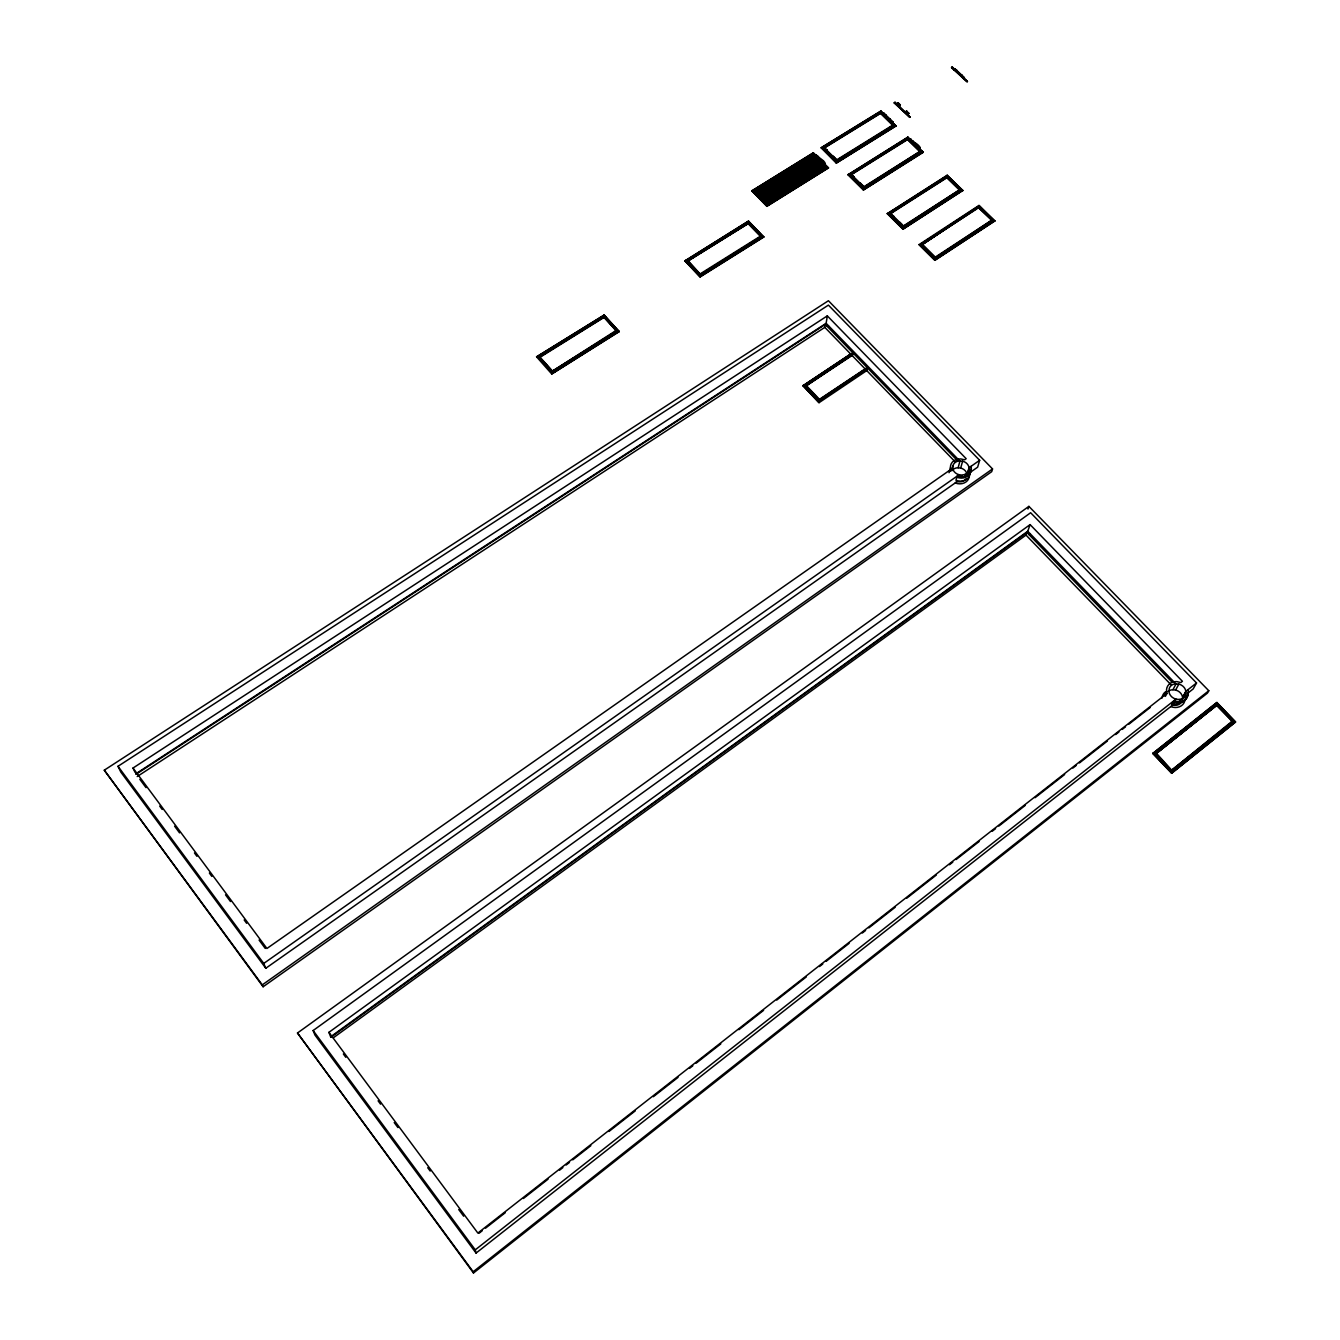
<?xml version="1.0" encoding="UTF-8"?>
<svg xmlns="http://www.w3.org/2000/svg" width="1340" height="1340" viewBox="0 0 1340 1340"><rect width="100%" height="100%" fill="white"/><g stroke="black" fill="none" stroke-linecap="round" stroke-linejoin="round"><path stroke-width="1.5" d="M616.048 330.678L603.67 316.391L615.914 329.673C617.757 330.411 616.534 333.995 615.529 330.863L552.13 371.347M617.774 331.164L603.854 315.319L617.774 331.164L551.946 372.453L538.027 356.289L551.946 372.453M604.038 315.151L536.586 356.842L604.038 315.151L619.231 331.633L551.745 373.977L536.586 356.842M616.718 331.817L617.17 330.243L615.914 329.673M616.836 331.75L617.79 330.411M619.231 331.633L604.038 314.866M684.891 260.948L748.541 221.083L763.783 237.046L700.133 276.961L684.891 260.948L748.541 221.083M700.301 275.487L686.381 260.06L700.301 275.487L762.494 235.806L700.368 274.734L761.137 236.426L748.273 223.227L687.621 260.965L700.452 274.432L687.671 260.211L748.356 222.457L761.221 235.656C760.483 238.822 759.428 237.28 761.221 235.656M687.671 260.211L687.638 261.3L748.49 223.462M700.133 276.961L684.908 260.647M1216.837 705.292L1155.834 753.884L1217.256 704.572L1233.101 720.819C1229.316 722.729 1232.046 722.947 1234.508 720.987L1217.256 703.299L1154.494 753.448L1171.746 771.572L1232.431 722.947M917.481 146.077L917.481 146.077C922.021 146.881 918.503 150.164 919.726 148.254M748.356 222.457L748.156 223.646L760.869 236.678M762.41 236.577L748.474 221.435M751.824 190.917L813.313 152.743L828.489 167.835L766.966 206.327L751.824 190.917L813.296 153.045L828.455 168.153M753.247 190.766L767.234 204.115L827.216 166.88L767.15 204.903L753.247 190.766L813.196 153.832L827.115 167.667M755.09 191.218L755.961 192.123L757.067 191.235L756.179 190.347L754.906 191.587M767.351 204.082L754.504 190.046M755.961 192.123L757.067 191.235M756.179 190.347L757.05 191.452M756.531 192.458L757.603 191.787L756.531 192.458L757.418 193.345M757.703 191.05C754.671 189.66 760.936 190.766 757.736 190.833M757.603 191.787L758.49 192.692L757.117 193.831M757.904 189.493L756.832 190.146M758.256 191.603L759.344 190.715L760.199 191.838L758.256 191.603L759.344 190.715M758.49 192.692L757.586 192.005M758.825 195.02L759.914 194.133L757.954 193.898L758.825 195.02L759.914 194.133M759.026 193.245L759.897 194.35M759.127 192.491L758.273 191.386M759.445 189.978L760.534 189.091L758.591 188.856L759.445 189.978L760.534 189.091M759.663 188.203L760.517 189.309M759.378 195.355L760.467 194.685L759.378 195.355L760.249 196.461L761.338 195.59L760.467 194.685M760.551 193.948C757.519 192.558 763.8 193.663 760.584 193.731M760.014 190.314L761.087 189.644L760.014 190.314L760.869 191.419L761.957 190.531L761.087 189.644M761.187 188.906C758.155 187.516 764.42 188.622 761.204 188.689M760.752 192.374L759.68 193.044M761.371 187.349L760.299 188.002M761.103 194.501L762.192 193.613L763.063 194.736L761.103 194.501L762.192 193.613M761.723 189.459L762.812 188.572L763.683 189.677L761.723 189.459L762.812 188.572M761.338 195.59L760.433 194.903M761.957 190.531L761.053 189.861M761.673 197.918L762.778 197.03L760.819 196.796L761.673 197.918L762.778 197.03M761.891 196.142L762.745 197.248M761.991 195.389L761.12 194.283M762.293 192.859L763.398 191.989L761.438 191.754L762.293 192.859L763.398 191.989M762.51 191.084L763.365 192.206M762.611 190.347L761.74 189.242M762.912 187.835L764.018 186.947L762.058 186.712L762.912 187.835L764.018 186.947M763.13 186.059L763.984 187.165M762.242 198.253L763.314 197.583L762.242 198.253L763.096 199.375L764.202 198.488L763.314 197.583M763.415 196.846C760.383 195.456 766.648 196.561 763.432 196.628M762.862 193.195L763.934 192.541L762.862 193.195L763.716 194.317L764.822 193.429L763.934 192.541M764.034 191.787C761.003 190.414 767.267 191.52 764.051 191.57M763.482 188.169L764.554 187.5L763.482 188.169L764.336 189.275L765.442 188.404L764.554 187.5M764.654 186.763C761.622 185.389 767.887 186.478 764.671 186.545M765.643 202.508L762.879 200.313L764.738 199.04L765.626 199.945L764.537 200.833L763.649 199.928M763.599 195.288L762.527 195.942M764.219 190.23L763.147 190.9M764.839 185.205L763.767 185.875M763.951 197.399L765.056 196.511L765.91 197.633L763.951 197.399L765.056 196.511M764.571 192.34L765.676 191.469L766.53 192.575L764.571 192.34L765.676 191.469M765.19 187.315L766.296 186.428L767.15 187.55L765.19 187.315L766.296 186.428M765.509 184.803L766.38 185.691L767.485 184.82L766.597 183.915L765.509 184.803L766.38 185.691M764.202 198.488L763.298 197.801M764.822 193.429L763.917 192.759M765.442 188.404L764.537 187.717M764.537 200.833L765.626 199.945M764.738 199.04L765.609 200.162M764.839 198.286L763.984 197.181M765.157 195.774L766.245 194.886L764.286 194.652L765.157 195.774L766.245 194.886M765.358 193.982L766.229 195.104M765.458 193.245L764.604 192.123M765.777 190.715L766.865 189.845L764.906 189.61L765.777 190.715L766.865 189.845M765.978 188.94L766.832 190.062M766.078 188.203L765.224 187.097M766.597 183.915L767.452 185.037M765.106 201.167L766.179 200.498L765.106 201.167L765.978 202.055M766.262 199.744C763.231 198.37 769.512 199.476 766.296 199.526M765.726 196.109L766.798 195.439L765.726 196.109L766.581 197.214L767.669 196.344L766.798 195.439M766.882 194.685C763.85 193.312 770.115 194.417 766.916 194.468M766.329 191.05L767.401 190.397L766.329 191.05L767.2 192.173L768.289 191.285L767.401 190.397M767.502 189.644C764.47 188.27 770.735 189.376 767.519 189.426M768.909 186.26L767.803 187.131L766.932 186.243L768.021 185.356L768.875 186.478L768.021 185.356M766.463 198.186L765.391 198.856M767.083 193.127L766.011 193.798M767.686 188.102L766.614 188.756M767.803 187.131L766.949 186.026M768.121 184.619L769.21 183.748L767.25 183.513L768.121 184.619L769.21 183.748M768.322 182.86L769.194 183.965M766.815 200.297L767.92 199.425L768.775 200.531L766.815 200.297L767.92 199.425M767.435 195.238L768.524 194.367L769.394 195.472L767.435 195.238L768.524 194.367M768.055 190.196L769.143 189.325L769.997 190.431L768.055 190.196L769.143 189.325M768.356 187.684L769.244 188.572L770.332 187.701L769.445 186.813L768.356 187.684L769.244 188.572M768.691 184.954L769.746 184.3L768.691 184.954L769.545 186.059L770.634 185.188L769.746 184.3M769.847 183.563C766.815 182.173 773.063 183.279 769.864 183.329M766.179 200.498L767.033 201.62L766.145 200.715M767.669 196.344L766.765 195.657M768.289 191.285L767.385 190.615M766.966 206.327L751.857 190.598M767.15 204.903L767.452 203.211L826.077 166.83L825.943 167.701L812.978 154.82L813.313 152.743M767.602 201.955L768.473 203.077L766.514 202.843L767.602 201.955L768.473 203.077M767.703 201.201L766.832 200.079M768.004 198.672L769.11 197.784L767.15 197.549L768.004 198.672L769.11 197.784M768.222 196.896L769.076 198.002M768.322 196.142L767.452 195.02M768.624 193.613L769.713 192.742L767.77 192.508L768.624 193.613L769.713 192.742M768.842 191.838L769.696 192.96M768.926 191.101L768.071 189.978M769.445 186.813L770.299 187.918M770.031 182.006L768.959 182.659M769.127 202.658C766.095 201.268 772.376 202.374 769.16 202.441M768.574 199.007L769.646 198.337L768.574 199.007L769.445 200.129L770.534 199.241L769.646 198.337M769.746 197.6C766.715 196.21 772.979 197.315 769.763 197.382M769.194 193.948L770.266 193.295L769.194 193.948L770.048 195.07L771.153 194.183L770.266 193.295M770.366 192.541C767.318 191.168 773.582 192.273 770.383 192.323M771.756 189.141L770.668 190.029L769.78 189.124L770.869 188.253L771.74 189.359L770.869 188.253M770.383 184.099L771.488 183.228L772.343 184.334L770.383 184.099L771.488 183.228M770.634 185.188L769.73 184.518M769.327 201.084L768.239 201.754M769.931 196.025L768.858 196.695M770.55 190.983L769.478 191.654M770.668 190.029L769.797 188.906M770.969 187.516L772.058 186.629L770.115 186.394L770.969 187.516L772.058 186.629M771.187 185.741L772.041 186.846M771.27 185.004L770.416 183.882M771.572 182.491L772.661 181.603L770.718 181.386L771.572 182.491L772.661 181.603M771.79 180.716L772.644 181.838M770.299 198.153L771.388 197.265L772.242 198.387L770.299 198.153L771.388 197.265M770.902 193.094L771.991 192.223L772.862 193.329L770.902 193.094L771.991 192.223M771.204 190.582L772.091 191.469L773.18 190.598L772.309 189.694L771.204 190.582L772.091 191.469M771.538 187.835L772.611 187.181L771.538 187.835L772.393 188.957L773.481 188.069L772.611 187.181M772.694 186.444C769.679 185.071 775.927 186.16 772.728 186.227M772.142 182.826L773.214 182.156L772.142 182.826L772.996 183.932L774.101 183.044L773.214 182.156M773.297 181.419C770.282 180.046 776.53 181.151 773.331 181.202M770.534 199.241L769.629 198.555M771.153 194.183L770.232 193.513M770.869 201.57L771.974 200.698L770.014 200.464L770.869 201.57L771.974 200.698M771.086 199.794L771.941 200.916M771.17 199.04L770.316 197.935M771.488 196.511L772.577 195.64L770.617 195.405L771.488 196.511L772.577 195.64M771.689 194.736L772.56 195.858M771.79 193.999L770.919 192.876M772.309 189.694L773.163 190.816M772.879 184.886L771.823 185.54M773.498 179.878L772.426 180.531M772.611 200.498C769.562 199.124 775.843 200.213 772.627 200.28M772.058 196.846L773.13 196.193L772.058 196.846L772.912 197.968L774.018 197.081L773.13 196.193M773.214 195.439C770.182 194.066 776.446 195.171 773.247 195.221M774.62 192.039L773.515 192.927L772.644 192.022L773.733 191.151L774.587 192.257L773.733 191.151M773.247 186.997L774.336 186.109L775.19 187.232L773.247 186.997L774.336 186.109M773.85 181.972L774.939 181.101L775.793 182.207L773.85 181.972L774.939 181.101M774.152 179.46L775.039 180.364L776.128 179.476L775.24 178.589L774.152 179.46L775.039 180.364M773.481 188.069L772.577 187.399M774.101 183.044L773.18 182.374M957.179 70.4C955.169 70.015 962.773 77.067 961.936 74.906M772.795 198.94L771.723 199.593M773.398 193.881L772.326 194.551M773.515 192.927L772.661 191.804M773.817 190.397L774.922 189.526L772.962 189.292L773.817 190.397L774.922 189.526M774.034 188.622L774.889 189.744M774.135 187.885L773.264 186.779M774.436 185.372L775.525 184.501L773.565 184.267L774.436 185.372L775.525 184.501M774.637 183.597L775.492 184.719M774.738 182.86L773.867 181.754M775.24 178.589L776.094 179.694M773.766 195.992L774.855 195.121L775.726 196.226L773.766 195.992L774.855 195.121M774.068 193.479L774.956 194.367L776.044 193.479L775.156 192.592L774.068 193.479L774.956 194.367M774.386 190.732L775.458 190.079L774.386 190.732L775.257 191.855L776.346 190.967L775.458 190.079M775.558 189.325C772.527 187.952 778.774 189.057 775.575 189.108M775.006 185.707L776.061 185.037L775.006 185.707L775.86 186.813L776.949 185.942L776.061 185.037M776.162 184.3C773.13 182.927 779.378 184.032 776.178 184.083M777.552 180.917L776.463 181.805L775.575 180.9L776.664 180.029L777.518 181.135L776.664 180.029M774.018 197.081L773.096 196.411M774.353 199.425L775.441 198.538L773.481 198.303L774.353 199.425L775.441 198.538M774.554 197.633L775.424 198.756M774.654 196.896L773.783 195.774M775.156 192.592L776.028 193.697M775.743 187.767L774.671 188.438M776.346 182.759L775.274 183.412M776.463 181.805L775.592 180.682M776.764 179.292L777.853 178.421L775.894 178.186L776.764 179.292L777.853 178.421M776.966 177.533L777.82 178.639M776.078 198.337C773.046 196.963 779.311 198.069 776.111 198.119M777.485 194.936L776.379 195.824L775.492 194.92L776.597 194.032L777.451 195.154L776.597 194.032M776.094 189.878L777.2 189.007L778.054 190.113L776.094 189.878L777.2 189.007M776.697 184.853L777.786 183.982L778.657 185.088L776.697 184.853L777.786 183.982M776.999 182.34L777.887 183.228L778.976 182.357L778.088 181.47L776.999 182.34L777.887 183.228M777.334 179.627L778.389 178.957L777.334 179.627L778.188 180.733L779.277 179.862L778.389 178.957M778.49 178.22C775.458 176.846 781.689 177.952 778.506 178.002M776.346 190.967L775.441 190.297M776.949 185.942L776.044 185.255M776.262 196.779L775.19 197.449M776.379 195.824L775.525 194.702M776.681 193.295L777.786 192.407L775.827 192.173L776.681 193.295L777.786 192.407M776.899 191.52L777.753 192.625M776.982 190.783L776.128 189.66M777.284 188.253L778.372 187.382L776.43 187.148L777.284 188.253L778.372 187.382M777.502 186.495L778.356 187.6M777.585 185.741L776.731 184.635M778.088 181.47L778.959 182.575M778.674 176.679L777.602 177.332M776.932 196.377L777.82 197.265L778.909 196.394L778.021 195.489L776.932 196.377L777.82 197.265M777.25 193.63L778.322 192.96L777.25 193.63L778.121 194.736L779.21 193.864L778.322 192.96M778.423 192.223C775.374 190.85 781.639 191.955 778.44 192.005M777.853 188.588L778.925 187.935L777.853 188.588L778.707 189.711L779.813 188.823L778.925 187.935M779.009 187.181C775.977 185.808 782.242 186.913 779.043 186.964M780.399 183.798L779.311 184.686L778.423 183.781L779.528 182.91L780.382 184.016L779.528 182.91M779.026 178.773L780.115 177.902L780.969 179.007L779.026 178.773L780.115 177.902M779.277 179.862L778.372 179.175M778.021 195.489L778.892 196.612M778.59 190.665L777.535 191.319M779.193 185.64L778.121 186.293M779.311 184.686L778.456 183.563M779.612 182.173L780.701 181.285L778.758 181.067L779.612 182.173L780.701 181.285M779.813 180.398L780.684 181.52M779.913 179.661L779.059 178.555M780.198 177.165L781.304 176.294L779.344 176.059L780.198 177.165L781.304 176.294M780.416 175.406L781.27 176.511M778.959 192.776L780.048 191.888L780.919 193.01L778.959 192.776L780.048 191.888M779.21 193.864L778.306 193.178M779.813 188.823L778.892 188.153M779.562 187.734L780.651 186.863L781.505 187.969L779.562 187.734L780.651 186.863M779.863 185.221L780.734 186.126L781.84 185.238L780.952 184.351L779.863 185.221L780.734 186.126M780.182 182.508L781.254 181.838L780.182 182.508L781.036 183.614L782.125 182.726L781.254 181.838M781.337 181.101C778.306 179.727 784.553 180.833 781.354 180.883M780.768 177.5L781.84 176.83L780.768 177.5L781.639 178.605L782.728 177.734L781.84 176.83M781.923 176.109C778.909 174.736 785.139 175.842 781.957 175.892M779.545 196.193L780.634 195.305L778.691 195.07L779.545 196.193L780.634 195.305M779.763 194.417L780.617 195.523M779.846 193.663L778.992 192.558M780.148 191.151L781.237 190.263L779.277 190.029L780.148 191.151L781.237 190.263M780.349 189.376L781.22 190.481M780.45 188.639L779.579 187.516M780.952 184.351L781.806 185.456M781.521 179.56L780.45 180.213M782.108 174.552L781.053 175.222M781.27 195.121C778.239 193.731 784.503 194.836 781.304 194.903M780.718 191.486L781.79 190.816L780.718 191.486L781.572 192.592L782.677 191.72L781.79 190.816M781.873 190.079C778.841 188.706 785.089 189.811 781.907 189.861M783.264 186.679L782.175 187.567L781.287 186.662L782.376 185.791L783.23 186.897L782.376 185.791M781.873 181.654L782.962 180.783L783.833 181.888L781.873 181.654L782.962 180.783M782.476 176.645L783.565 175.774L784.419 176.88L782.476 176.645L783.565 175.774M782.761 174.15L783.649 175.037L784.738 174.167L783.85 173.279L782.761 174.15L783.649 175.037M782.125 182.726L781.22 182.056M782.728 177.734L781.806 177.064M781.455 193.563L780.399 194.216M782.058 188.521L780.986 189.191M782.175 187.567L781.304 186.444M782.46 185.054L783.565 184.166L781.605 183.948L782.46 185.054L783.565 184.166M782.677 183.279L783.531 184.401M782.761 182.542L781.907 181.436M783.062 180.046L784.151 179.158L782.208 178.923L783.062 180.046L784.151 179.158M783.264 178.27L784.118 179.376M783.347 177.533L782.493 176.428M783.85 173.279L784.704 174.384M782.426 190.632L783.515 189.744L784.369 190.866L782.426 190.632L783.515 189.744M782.711 188.119L783.599 189.007L782.711 188.119L783.816 187.232L784.687 188.136L783.599 189.007M784.101 184.719C780.851 185.356 787.166 185.741 784.084 184.937M783.314 183.094L784.185 183.982L783.314 183.094L784.403 182.223L785.257 183.329L784.185 183.982M784.687 179.711C781.438 180.331 787.753 180.733 784.67 179.929M783.9 178.086L784.788 178.974L783.9 178.086L784.989 177.215L785.843 178.32L784.788 178.974M786.161 175.607L785.072 176.478L784.202 175.59L785.274 174.719L786.144 175.825L785.274 174.719M782.677 191.72L781.756 191.034M783.012 194.049L784.101 193.161L782.141 192.927L783.012 194.049L784.101 193.161M783.213 192.273L784.084 193.379M783.297 191.52L782.443 190.414M783.816 187.232L784.67 188.354M783.046 185.389L783.917 186.277M783.632 180.364L784.52 181.252M785.072 176.478L784.218 175.373M785.374 173.982L786.463 173.111L784.52 172.877L785.374 173.982L786.463 173.111M785.575 172.224L786.429 173.329M783.85 192.072L784.738 192.977L783.85 192.072L784.938 191.201L785.809 192.307L784.738 192.977M786.128 189.577L785.039 190.448L784.151 189.56L785.24 188.672L786.094 189.794L785.24 188.672M784.738 184.535L785.826 183.664L786.681 184.769L784.738 184.535L785.826 183.664M785.324 179.527L786.413 178.655L787.267 179.761L785.324 179.527L786.413 178.655M785.625 177.031L786.496 177.918L785.625 177.031L786.714 176.143L787.585 177.031L786.496 177.918M786.999 173.647C783.749 174.284 790.064 174.669 786.982 173.865M786.212 172.039L787.082 172.927L786.212 172.039L787.3 171.152L788.155 172.257L787.082 172.927M785.257 183.329L784.218 183.764M785.843 178.32L784.805 178.756M785.039 190.448L784.168 189.342M785.324 187.935L786.413 187.064L784.469 186.83L785.324 187.935L786.413 187.064M785.542 186.16L786.396 187.282M785.625 185.423L784.771 184.317M785.91 182.91L786.999 182.039L785.056 181.805L785.91 182.91L786.999 182.039M786.128 181.151L786.982 182.257M786.212 180.414L785.357 179.309M786.714 176.143L787.568 177.249M785.944 174.3L786.815 175.188M785.575 191L786.463 191.905L785.575 191L786.664 190.129L787.552 191.017L786.463 191.905M786.965 187.617C783.699 188.237 790.031 188.639 786.932 187.835M786.161 185.975L787.049 186.863L786.161 185.975L787.267 185.104L788.121 186.21L787.049 186.863M787.552 182.592C784.302 183.212 790.617 183.614 787.518 182.81M786.747 180.967L787.635 181.855L786.747 180.967L787.836 180.079L788.707 181.202L787.635 181.855M789.026 178.471L787.937 179.342L787.049 178.455L788.138 177.583L788.992 178.689L788.138 177.583M787.635 173.463L788.724 172.592L789.578 173.698L787.635 173.463L788.724 172.592M787.92 170.967L788.808 171.855L787.92 170.967L789.009 170.096L789.896 170.984L788.808 171.855M785.809 192.307L784.771 192.759M788.155 172.257L787.116 172.692M788.221 176.846L789.31 175.976L787.367 175.741L788.221 176.846L789.31 175.976M788.423 175.088L789.277 176.193M788.523 174.351L787.652 173.245M789.009 170.096L789.863 171.202M786.664 190.129L787.535 191.235M785.893 188.27L786.781 189.158M786.48 183.245L787.367 184.133M787.937 179.342L787.066 178.237M787.602 187.416L788.691 186.545L789.545 187.65L787.602 187.416L788.691 186.545M788.188 182.408L789.277 181.52L790.131 182.642L788.188 182.408L789.277 181.52M788.473 179.895L789.361 180.783L788.473 179.895L789.562 179.024L790.449 179.912L789.361 180.783M789.863 176.528C786.614 177.148 792.928 177.55 789.83 176.746M789.059 174.904L789.947 175.791L789.059 174.904L790.148 174.033L791.002 175.138L789.947 175.791M791.32 172.424L790.231 173.296L789.344 172.408L790.433 171.537L791.287 172.642L790.433 171.537M788.121 186.21L787.082 186.645M788.707 181.202L787.669 181.637M788.49 188.32L787.619 187.198M788.774 185.808L789.863 184.92L787.92 184.686L788.774 185.808L789.863 184.92M788.975 184.032L789.846 185.138M789.076 183.295L788.205 182.19M789.562 179.024L790.416 180.13M788.791 177.181L789.679 178.069M790.231 173.296L789.377 172.19M790.516 170.8L791.605 169.929L789.662 169.694L790.516 170.8L791.605 169.929M790.734 169.041L791.588 170.147M788.188 190.833L789.277 189.945L787.334 189.711L788.188 190.833L789.277 189.945M788.389 189.057L789.26 190.163M789.026 188.856L789.913 189.761L789.026 188.856L790.114 187.985L790.985 189.091L789.913 189.761M790.416 185.473C787.149 186.093 793.481 186.495 790.382 185.691M789.612 183.848L790.5 184.736L789.612 183.848L790.701 182.96L791.555 184.066L790.5 184.736M791.873 181.352L790.784 182.223L789.913 181.336L791.002 180.464L791.856 181.57L791.002 180.464M790.483 176.327L791.572 175.456L792.426 176.562L790.483 176.327L791.572 175.456M790.784 173.832L791.655 174.719L790.784 173.832L791.856 172.961L792.744 173.848L791.655 174.719M792.158 170.482C788.908 171.101 795.206 171.487 792.124 170.699M791.354 168.857L792.242 169.745L791.354 168.857L792.443 167.986L793.297 169.091L792.242 169.745M791.002 175.138L789.964 175.573M789.344 186.126L790.231 187.03M790.784 182.223L789.93 181.118M791.086 179.727L792.174 178.84L790.215 178.622L791.086 179.727L792.174 178.84M791.287 177.952L792.141 179.074M791.37 177.215L790.516 176.109M791.856 172.961L792.727 174.066M791.086 171.135L791.974 172.006M791.052 185.288L792.141 184.401L792.995 185.523L791.052 185.288L792.141 184.401M791.337 182.776L792.225 183.664L791.337 182.776L792.426 181.905L793.313 182.793L792.225 183.664M792.711 179.392C789.461 180.012 795.776 180.414 792.694 179.61M791.906 177.768L792.794 178.655L791.906 177.768L792.995 176.897L793.866 178.002L792.794 178.655M794.168 175.289L793.096 176.16L792.208 175.272L793.297 174.401L794.151 175.507L793.297 174.401M792.778 170.297L793.866 169.41L794.721 170.515L792.778 170.297L793.866 169.41M793.297 169.091L792.258 169.527M793.062 167.802L793.95 168.689L793.062 167.802L794.151 166.93L795.039 167.818L793.95 168.689M790.985 189.091L789.947 189.543M791.555 184.066L790.533 184.518M791.639 188.689L792.727 187.801L790.784 187.583L791.639 188.689L792.727 187.801M791.84 186.913L792.711 188.019M791.923 186.176L791.069 185.071M792.426 181.905L793.28 183.011M791.655 180.046L792.543 180.95M793.096 176.16L792.225 175.054M793.381 173.664L794.469 172.793L792.526 172.559L793.381 173.664L794.469 172.793M793.582 171.905L794.436 173.011M793.665 171.168L792.811 170.063M794.151 166.93L795.005 168.036M794.201 171.721L795.089 172.609L794.201 171.721L795.29 170.85L796.144 171.956L795.089 172.609M796.462 169.242L795.374 170.113L794.503 169.225L795.575 168.354L796.429 169.46L795.575 168.354M792.476 186.729L793.364 187.617L792.476 186.729L793.565 185.841L794.419 186.964L793.364 187.617M794.737 184.233L793.649 185.104L792.761 184.217L793.85 183.345L794.721 184.451L793.85 183.345M793.347 179.208L794.436 178.337L795.29 179.443L793.347 179.208L794.436 178.337M793.866 178.002L792.828 178.438M793.632 176.713L794.519 177.6L793.632 176.713L794.721 175.842L795.608 176.729L794.519 177.6M795.005 173.346C791.756 173.965 798.071 174.351 794.972 173.564M793.649 185.104L792.794 183.999M793.933 182.608L795.039 181.721L793.079 181.486L793.933 182.608L795.039 181.721M794.151 180.833L795.005 181.939M794.235 180.096L793.364 178.99M794.721 175.842L795.575 176.947M793.95 173.999L794.838 174.887M795.374 170.113L794.519 169.008M795.659 167.634L796.747 166.763L794.804 166.529L795.659 167.634L796.747 166.763M795.86 165.875L796.714 166.981M797.032 178.153L795.943 179.041L795.056 178.136L796.144 177.265L797.015 178.371L796.144 177.265M795.642 173.145L796.714 172.274L797.585 173.379L795.642 173.145L796.714 172.274M795.927 170.666L796.798 171.554L795.927 170.666L797.015 169.795L797.886 170.683L796.798 171.554M797.3 167.299C794.051 167.919 800.349 168.321 797.267 167.517M796.496 165.691L797.384 166.579L796.496 165.691L797.585 164.82L798.439 165.925L797.384 166.579M794.201 185.657L795.089 186.545L794.201 185.657L795.29 184.786L796.178 185.674L795.089 186.545M795.575 182.273C792.325 182.893 798.64 183.295 795.541 182.491M794.771 180.649L795.659 181.536L794.771 180.649L795.86 179.761L796.714 180.883L795.659 181.536M796.144 171.956L795.122 172.391M794.419 186.964L793.397 187.399M796.228 167.952L797.116 168.84M795.29 184.786L796.144 185.892M794.519 182.927L795.407 183.815M795.943 179.041L795.089 177.918M796.228 176.528L797.317 175.657L795.374 175.423L796.228 176.528L797.317 175.657M796.429 174.77L797.3 175.875M796.513 174.033L795.659 172.927M797.015 169.795L797.87 170.9M796.211 182.089L797.3 181.202L798.154 182.324L796.211 182.089L797.3 181.202M796.496 179.577L797.384 180.464L796.496 179.577L797.585 178.706L798.472 179.594L797.384 180.464M797.87 176.21C794.62 176.83 800.935 177.232 797.836 176.428M797.066 174.585L797.953 175.473L797.066 174.585L798.154 173.714L799.009 174.82L797.953 175.473M799.327 172.106L798.238 172.977L797.35 172.089L798.439 171.219L799.293 172.324L798.439 171.219M797.92 167.115L799.009 166.244L799.863 167.349L797.92 167.115L799.009 166.244M798.205 164.636L799.092 165.523L798.205 164.636L799.293 163.765L800.164 164.653L799.092 165.523M796.714 180.883L795.692 181.319M798.439 165.925L797.401 166.361M798.523 170.482L799.611 169.611L797.669 169.393L798.523 170.482L799.611 169.611M798.724 168.739L799.578 169.828M798.808 168.002L797.953 166.897M799.293 163.765L800.148 164.87M796.798 185.489L797.903 184.602L795.943 184.367L796.798 185.489L797.903 184.602M797.015 183.714L797.87 184.82M797.099 182.977L796.228 181.871M797.585 178.706L798.439 179.811M796.814 176.863L797.685 177.751M798.238 172.977L797.384 171.872M797.635 183.53L798.523 184.417L797.635 183.53L798.724 182.642L799.595 183.748L798.523 184.417M799.896 181.034L798.808 181.905L797.92 181.017L799.009 180.146L799.863 181.252L799.009 180.146M798.489 176.026L799.578 175.138L800.432 176.26L798.489 176.026L799.578 175.138M798.774 173.53L799.662 174.418L798.774 173.53L799.863 172.659L800.75 173.547L799.662 174.418M800.148 170.163C796.915 170.783 803.213 171.185 800.114 170.381M799.344 168.555L800.231 169.426L799.344 168.555L800.432 167.667L801.287 168.773L800.231 169.426M801.605 166.076L800.516 166.947L799.628 166.06L800.717 165.189L801.571 166.294L800.717 165.189M799.009 174.82L797.97 175.255M799.863 172.659L800.717 173.764M799.092 170.817L799.98 171.704M800.516 166.947L799.662 165.842M800.801 164.468L801.873 163.597L799.947 163.363L800.801 164.468L801.873 163.597M801.002 162.709L801.856 163.815M798.808 181.905L797.953 180.799M799.092 179.409L800.181 178.538L798.238 178.304L799.092 179.409L800.181 178.538M799.293 177.651L800.148 178.756M799.377 176.913L798.523 175.808M799.36 182.458L800.248 183.345L799.36 182.458L800.449 181.587L801.337 182.475L800.248 183.345M800.734 179.074C797.484 179.694 803.799 180.096 800.7 179.292M799.93 177.45L800.818 178.337L799.93 177.45L801.019 176.579L801.873 177.684L800.818 178.337M802.174 174.97L801.086 175.842L800.215 174.954L801.287 174.083L802.158 175.188L801.287 174.083M800.767 169.979L801.856 169.108L802.71 170.214L800.767 169.979L801.856 169.108M801.052 167.483L801.94 168.371L801.052 167.483L802.141 166.612L803.029 167.5L801.94 168.371M802.426 164.133C799.193 164.753 805.474 165.155 802.392 164.351M801.621 162.525L802.509 163.413L801.621 162.525L802.71 161.654L803.581 162.542L802.509 163.413M799.595 183.748L798.556 184.2M801.287 168.773L800.265 169.208M801.086 175.842L800.231 174.736M801.37 173.346L802.459 172.475L800.516 172.24L801.37 173.346L802.459 172.475M801.571 171.587L802.426 172.692M801.655 170.867L800.801 169.761M802.141 166.612L802.995 167.718M801.37 164.786L802.258 165.674M802.71 161.654L803.565 162.76M800.449 181.587L801.303 182.692M799.662 179.727L800.549 180.632M805.005 163.966L803.933 164.837L803.045 163.949L804.134 163.078L804.988 164.184L804.134 163.078M803.33 161.47L804.218 162.358L803.33 161.47L804.402 160.616L805.256 161.705L804.218 162.358M801.354 178.89L802.442 178.019L803.297 179.125L801.354 178.89L802.442 178.019M801.638 176.394L802.526 177.282L801.638 176.394L802.727 175.523L803.615 176.411L802.526 177.282M803.012 173.028C799.762 173.647 806.077 174.049 802.978 173.245M802.208 171.403L803.096 172.291L802.208 171.403L803.297 170.532L804.151 171.637L803.096 172.291M804.452 168.941L803.364 169.811L802.493 168.924L803.565 168.053L804.419 169.158L803.565 168.053M801.873 177.684L800.834 178.12M801.957 182.29L803.045 181.403L801.102 181.168L801.957 182.29L803.045 181.403M802.158 180.515L803.012 181.62M802.241 179.778L801.387 178.672M802.727 175.523L803.581 176.629M801.957 173.681L802.827 174.569M803.364 169.811L802.509 168.706M803.648 167.316L804.737 166.445L802.794 166.21L803.648 167.316L804.737 166.445M803.849 165.557L804.704 166.662M803.933 164.837L803.079 163.731M803.916 170.347L804.804 171.235L803.916 170.347L805.005 169.477L805.876 170.364L804.804 171.235M805.273 166.998C802.04 167.617 808.338 168.002 805.256 167.215M804.469 165.373L805.357 166.261L804.469 165.373L805.558 164.502L806.446 165.389L805.357 166.261M804.754 162.894L805.843 162.04L806.697 163.128L804.754 162.894L805.843 162.04M802.794 180.331L803.682 181.218L802.794 180.331L803.883 179.46L804.737 180.565L803.682 181.218M805.038 177.835L803.95 178.722L803.079 177.835L804.151 176.947L805.022 178.053L804.151 176.947M803.631 172.843L804.72 171.972L805.575 173.078L803.631 172.843L804.72 171.972M804.151 171.637L803.112 172.073M805.256 161.705L804.235 162.14M805.909 161.303L806.998 160.431L805.055 160.214L805.909 161.303L806.998 160.431M806.111 159.561L806.965 160.649M805.005 169.477L805.859 170.582M804.218 167.651L805.106 168.522M805.558 164.502L806.412 165.607M805.642 163.781L804.787 162.676M803.95 178.722L803.096 177.617M804.235 176.227L805.323 175.339L803.38 175.121L804.235 176.227L805.323 175.339M804.436 174.451L805.29 175.557M804.519 173.731L803.665 172.626M805.072 174.267L805.943 175.155L805.072 174.267L806.144 173.396L806.998 174.502L805.943 175.155M807.317 171.788L806.228 172.659L805.34 171.788L806.429 170.9L807.283 172.006L806.429 170.9M807.869 166.813L806.781 167.684L805.909 166.813L806.981 165.942L807.836 167.048L806.981 165.942M806.178 164.334L807.065 165.205L806.178 164.334L807.266 163.463L808.12 164.552L807.065 165.205M807.534 160.984C804.302 161.604 810.6 161.989 807.518 161.202M804.503 179.258L805.39 180.146L804.503 179.258L805.591 178.388L806.479 179.275L805.39 180.146M805.876 175.892C802.627 176.511 808.941 176.913 805.843 176.109M804.737 180.565L803.698 181.001M806.496 161.638L807.367 162.508M807.618 160.247L808.707 159.393L806.764 159.159L807.618 160.247L808.707 159.393M807.819 158.505L808.673 159.611M805.591 178.388L806.446 179.493M804.804 176.545L805.692 177.433M806.228 172.659L805.374 171.554M806.513 170.18L807.585 169.309L805.658 169.075L806.513 170.18L807.585 169.309M806.714 168.421L807.568 169.527M806.781 167.684L805.926 166.595M806.496 175.708L807.585 174.837L808.439 175.942L806.496 175.708L807.585 174.837M806.781 173.212L807.668 174.1L806.781 173.212L807.853 172.341L808.74 173.228L807.668 174.1M808.137 169.845C804.905 170.465 811.202 170.867 808.104 170.063M807.333 168.237L808.221 169.125L807.333 168.237L808.422 167.366L809.293 168.254L808.221 169.125M807.601 165.758L808.69 164.887L809.544 165.993L807.601 165.758L808.69 164.887M809.243 159.929C806.01 160.549 812.308 160.934 809.209 160.147M808.439 158.321L809.327 159.209L808.439 158.321L809.528 157.45L810.382 158.555L809.327 159.209M806.998 174.502L805.976 174.937M808.12 164.552L807.099 164.988M808.422 167.366L809.276 168.471M808.489 166.629L807.635 165.54M808.774 164.15L809.846 163.279L807.919 163.061L808.774 164.15L809.846 163.279M808.975 162.408L809.829 163.514M808.188 160.582L809.075 161.453M807.099 179.091L808.188 178.22L806.245 177.986L807.099 179.091L808.188 178.22M807.3 177.332L808.154 178.438M807.384 176.595L806.529 175.49M807.853 172.341L808.724 173.446M807.082 170.498L807.97 171.386M809.863 159.745L810.951 158.874L811.806 159.979L809.863 159.745L810.951 158.874M810.147 157.283L811.018 158.154L810.147 157.283L811.219 156.411L812.107 157.283L811.018 158.154M807.936 177.131L808.807 178.036L807.936 177.131L809.008 176.26L809.879 177.366L808.807 178.036M810.181 174.652L809.092 175.54L808.204 174.652L809.293 173.764L810.147 174.87L809.293 173.764M810.733 169.678L809.645 170.548L808.757 169.661L809.846 168.79L810.7 169.895L809.846 168.79M809.042 167.182L809.93 168.07L809.042 167.182L810.114 166.311L810.985 167.416L809.93 168.07M810.399 163.832C807.166 164.452 813.464 164.837 810.365 164.049M810.382 158.555L809.36 158.991M809.377 173.044L810.449 172.173L808.506 171.939L809.377 173.044L810.449 172.173M809.561 171.286L810.432 172.391M809.645 170.548L808.791 169.443M809.343 164.485L810.231 165.356M810.482 163.095L811.554 162.24L809.628 162.006L810.482 163.095L811.554 162.24M810.667 161.353L811.521 162.458M810.75 160.633L809.896 159.527M811.219 156.411L812.073 157.5M809.092 175.54L808.238 174.418M812.107 162.777C808.874 163.396 815.156 163.798 812.073 162.994M811.286 161.168L812.174 162.056L811.286 161.168L812.375 160.298L813.229 161.403L812.174 162.056M813.531 158.706L812.459 159.577L811.571 158.69L812.643 157.835L813.497 158.924L812.643 157.835M810.197 171.101L811.085 171.972L810.197 171.101L811.269 170.23L812.157 171.101L811.085 171.972M810.466 168.606L811.554 167.734L812.409 168.84L810.466 168.606L811.554 167.734M809.645 176.076L810.533 176.964L809.645 176.076L810.717 175.205L811.605 176.093L810.533 176.964M811.002 172.709C807.769 173.329 814.067 173.731 810.968 172.927M810.985 167.416L809.946 167.852M809.879 177.366L808.841 177.801M812.459 159.577L811.605 158.472M812.727 157.098L813.799 156.244L811.873 156.01L812.727 157.098L813.799 156.244M812.928 155.356L813.782 156.462M810.717 175.205L811.588 176.311M809.946 173.363L810.834 174.25M811.269 170.23L812.141 171.319M811.353 169.493L810.499 168.388M811.621 167.014L812.71 166.143L810.767 165.909L811.621 167.014L812.71 166.143M811.822 165.256L812.677 166.361M811.052 163.43L811.94 164.301M813.263 166.679C810.03 167.299 816.328 167.701 813.229 166.897M812.727 162.592L813.799 161.721L814.653 162.827L812.727 162.592L813.799 161.721M812.995 160.113L813.882 161.001L812.995 160.113L814.083 159.242L814.955 160.13L813.882 161.001M814.351 156.78C811.119 157.4 817.4 157.785 814.318 156.998M813.598 172.542L812.509 173.413L811.621 172.525L812.71 171.654L813.564 172.76L812.71 171.654M811.906 170.046L812.794 170.917L811.906 170.046L812.978 169.158L813.832 170.264L812.794 170.917M813.229 161.403L812.207 161.839M814.083 159.242L814.938 160.348M813.296 157.433L814.184 158.304M812.442 174.15L813.296 175.255L811.353 175.021L812.442 174.15L813.296 175.255M812.509 173.413L811.655 172.307M812.207 167.333L813.095 168.22M813.33 165.959L814.419 165.088L812.476 164.853L813.33 165.959L814.419 165.088M813.531 164.2L814.385 165.306M813.615 163.48L812.76 162.375M812.241 175.909L813.313 175.037M813.33 171.47L814.419 170.599L815.273 171.704L813.33 171.47L814.419 170.599M814.955 165.624C811.722 166.244 818.02 166.646 814.938 165.842M814.151 164.016L815.038 164.904L814.151 164.016L815.239 163.145L816.094 164.251L815.038 164.904M816.395 161.554L815.306 162.425L814.419 161.537L815.507 160.666L816.361 161.772L815.507 160.666M813.062 173.965L813.95 174.837L813.062 173.965L814.134 173.078L815.021 173.965L813.95 174.837M813.832 170.264L812.811 170.699M816.228 154.653C812.224 155.574 824.636 158.891 825.373 163.966L824.82 164.669L815.089 155.323M815.306 162.425L814.452 161.319M815.574 159.946L816.663 159.075L814.72 158.84L815.574 159.946L816.663 159.075M815.775 158.204L816.63 159.292M814.134 173.078L815.005 174.183M814.218 172.358L813.363 171.252M814.486 169.862L815.574 168.991L813.631 168.756L814.486 169.862L815.574 168.991M814.687 168.103L815.541 169.208M813.916 166.277L814.787 167.165M814.77 172.893L815.658 173.781L814.77 172.893L815.842 172.023L816.713 173.128L815.658 173.781M816.127 169.543C812.878 170.163 819.192 170.565 816.094 169.761M815.574 165.44L816.663 164.569L817.517 165.674L815.574 165.44L816.663 164.569M815.859 162.961L816.747 163.849L815.859 162.961L816.931 162.09L817.819 162.977L816.747 163.849M817.199 159.627C813.983 160.247 820.264 160.633 817.182 159.845M816.094 164.251L815.072 164.686M816.194 168.806L817.283 167.936L815.34 167.701L816.194 168.806L817.283 167.936M816.395 167.048L817.249 168.153M816.462 166.327L815.608 165.222M816.931 162.09L817.785 163.195M816.16 160.264L817.048 161.152M815.072 170.197L815.96 171.068M817.819 168.488C814.586 169.108 820.884 169.493 817.802 168.706M817.015 166.864L817.903 167.751L817.015 166.864L818.104 165.993L818.958 167.098L817.903 167.751M819.259 164.401L818.17 165.272L817.283 164.385L818.371 163.514L819.226 164.619L818.371 163.514M816.713 173.128L815.675 173.564M817.551 170.967L818.405 172.073L816.479 171.838L817.551 170.967L818.405 172.073M816.78 169.142L817.651 170.013M818.17 165.272L817.316 164.167M818.438 162.793L819.527 161.922L817.584 161.688L818.438 162.793L819.527 161.922M818.639 161.051L819.494 162.14M817.35 172.726L818.438 171.855M820.063 162.475C816.831 163.078 823.129 163.48 820.03 162.693M821.119 147.819L880.916 111.203L896.025 125.993L836.26 163.112L821.119 147.819L880.866 111.002L896.025 125.993M818.438 168.304L819.527 167.433L820.381 168.522L818.438 168.304L819.527 167.433M818.723 165.808L819.594 166.696L818.723 165.808L819.795 164.937L820.683 165.825L819.594 166.696M818.958 167.098L817.936 167.534M819.058 171.671L820.147 170.8L818.204 170.565L819.058 171.671L820.147 170.8M819.259 169.912L820.114 171.017M819.326 169.175L818.472 168.086M819.795 164.937L820.649 166.043M819.008 163.112L819.896 163.999M822.124 167.249L821.035 168.12L820.147 167.249L821.236 166.378L822.09 167.467L821.236 166.378M822.492 147.986L822.609 147.132L836.529 160.917L894.869 124.72L836.411 161.772L822.492 147.986L880.782 112.058L894.701 125.575M819.879 169.728L820.767 170.615L819.879 169.728L820.968 168.857L821.822 169.962L820.767 170.615M821.035 168.12L820.181 167.031M821.303 165.641L822.392 164.77L820.448 164.535L821.303 165.641L822.392 164.77M821.504 163.899L822.358 164.988M821.587 168.673L822.475 169.56L821.587 168.673L822.659 167.802L823.547 168.689L822.475 169.56M822.928 165.323C819.695 165.942 825.993 166.327 822.894 165.54M824.184 148.69L826.395 150.884M821.822 169.962L820.8 170.398M824.854 148.271L827.115 150.147L826.026 151.119M822.659 167.802L823.514 168.907M821.872 165.976L822.76 166.847M824.167 168.505L825.256 167.634L823.313 167.399L824.167 168.505L825.256 167.634M824.368 166.746L825.222 167.852M825.172 164.2C824.636 166.813 819.98 156.345 816.01 154.921M834.954 159.343L832.207 157.182L833.447 156.411L835.658 158.623L834.569 159.577M833.447 156.411L832.358 157.383M867.416 370.142L819.042 402.687L802.945 385.786L851.285 353.509M836.26 163.112L896.075 125.742M836.411 161.772L836.629 159.946L893.629 124.57L880.698 112.962L823.748 148.07L836.512 160.716M867.315 369.053L819.209 401.163L804.452 385.669L853.01 352.856M852.843 353.995L805.759 386.138L852.592 355.1M967.698 474.092A8.241 6.985 14.7 0 0 967.832 471.898L969.021 467.777A8.057 6.817 14.7 0 0 962.623 461.194L958.787 460.977A8.275 7.002 14.7 0 0 953.226 464.88L952.723 468.129A8.057 6.817 14.7 0 0 959.105 474.729A8.275 7.002 14.7 0 0 969.021 467.777L979.657 460.29L828.405 305.118L118.004 766.296L120.851 772.108L265.806 968.25L957.179 481.562A8.224 6.968 14.7 0 0 965.989 478.832M916.979 146.161L923.193 152.341L863.396 190.012L848.019 174.786L907.867 137.099L912.992 142.291M137.183 776.547L824.82 327.345L825.289 324.397L957.665 460.876M135.775 773.833L826.144 323.292L827.316 315.872L966.174 458.699L964.599 459.804L960.864 458.95A10.569 8.944 14.7 0 0 950.462 466.219L950.73 469.519L266.911 948.486L133.012 768.038L827.316 315.872M853.044 177.885L854.149 176.913L851.905 174.702L851.185 175.44M850.682 175.121L850.833 173.999L907.85 138.355M851.905 174.702L850.816 175.674M1232.884 722.629L1231.343 721.875L1171.478 770.332L1232.75 721.406L1216.921 705.158L1155.951 753.666M854.149 176.913L853.413 177.651M819.209 401.163L819.444 399.337L866.997 367.612M819.042 402.687L802.978 385.484M861.704 186.461L862.793 185.489L860.548 183.262L859.828 183.999M860.548 183.262L859.459 184.233M862.793 185.489L862.072 186.227M863.68 187.818L849.594 173.848L863.546 188.605L863.781 186.83L920.798 150.917L907.783 138.188L851.235 173.53M863.396 190.012L923.26 152.023M836.629 159.946L823.849 147.283L823.731 148.405L880.564 113.381L880.866 111.002M883.747 112.895C880.514 112.192 893.864 124.737 892.926 121.789M894.266 102.979L895.036 102.276L910.195 117.2L894.266 102.979L895.036 102.276M900.329 104.956L899.257 105.91C894.517 99.713 899.224 108.239 900.329 104.956L898.118 102.828L897.046 103.766M880.615 113.062L893.211 125.642L880.564 113.381M898.118 102.828L900.279 105.274M1184.208 697.336L1183.907 694.891M905.472 111.806L907.817 114.151L908.838 113.532L906.677 111.069L905.472 111.806C912.239 116.513 903.277 111.923 906.677 111.069M887.298 213.713L947.179 175.222L962.84 190.414L902.925 229.224L887.298 213.713L947.279 175.54L962.773 190.715M902.993 226.963L961.634 189.476L903.093 227.783L888.889 212.809L903.244 227.029M889.911 215.02L891.385 213.814L893.596 216.377L892.189 217.281L889.911 215.02L891.385 213.814M892.189 217.281L893.663 216.075M852.408 174.049L907.565 139.561L907.867 137.099M910.899 138.975C907.297 139.728 919.408 143.296 920.161 148.171M902.473 224.802L900.999 226.008L898.772 223.445L900.195 222.524L902.473 224.802L903.093 227.783M898.704 223.747L900.195 222.524M902.925 229.224L962.84 190.414M863.529 187.483L920.798 150.917M951.551 67.687L952.304 67L967.463 81.623L951.551 67.687L952.304 67M955.202 68.977L954.147 69.797L955.202 68.977L964.398 77.67L963.343 78.474L964.398 77.67M919.056 244.6L934.935 260.328L919.056 244.6L978.987 205.456L994.866 220.866L934.935 260.328M920.697 243.696L935.253 258.118L993.476 220.698L935.086 258.871L920.53 244.466L979.104 205.807M921.769 244.952L979.038 206.812L921.769 244.952L934.968 258.034L992.404 219.777L935.32 257.096L935.086 258.871M891.318 214.115L890.145 212.96L889.978 214.065L946.894 177.718L947.179 175.222M903.059 226.661L960.395 189.325L903.327 226.008M993.476 220.698L978.987 205.456M991.985 220.497L978.702 207.985M949.022 472.719L950.428 467.576M951.919 469.302L952.874 465.868M951.886 470.792A8.224 6.968 14.7 0 1 956.861 467.861L958.134 467.76L959.993 460.876M966.91 473.891A8.007 6.784 14.7 0 0 960.679 468.062L962.623 461.194M970.679 467.493L970.998 466.387A10.569 8.944 14.7 0 1 967.865 475.181A10.569 8.944 14.7 0 1 957.128 476.119L955.973 480.239A10.536 8.911 14.7 0 0 966.676 479.284A10.536 8.911 14.7 0 0 969.792 470.507M979.657 460.29L977.63 467.174L969.004 473.238M992.538 468.933L991.7 471.663L263.109 986.759L104.285 770.182L828.422 300.729L992.538 468.933L262.272 984.883L263.109 986.759M1027.964 509.032L1028.886 506.369L1208.797 690.736L1207.424 693.115L473.489 1273L297.48 1033.006L1028.886 506.369M333.325 1037.797L1026.005 535.096L1026.926 532.466L1172.366 682.429M1030.091 524.61L328.92 1032.336L330.611 1036.792L1027.747 531.243L1030.091 524.61L1182.416 681.306L1180.841 682.546L1176.905 681.625A11.239 9.682 26.7 0 0 1166.504 689.765L1166.973 693.417L1165.365 696.365M1233.303 722.344L1234.508 720.987M1164.159 695.711L1166.537 691.256M1168.212 691.356A8.743 7.538 26.8 0 1 1171.629 689.865L1172.936 689.731L1176.101 683.785M1172.936 689.731L1175.616 690.05L1178.865 684.087A8.576 7.37 26.7 0 1 1185.883 691.323L1182.6 697.269A8.743 7.538 26.8 0 1 1182.701 698.492M1186.938 695.075C1187.424 702.194 1177.592 704.053 1172.048 704.22L1173.991 700.669A11.239 9.682 26.7 0 0 1185.113 699.53A11.239 9.682 26.7 0 0 1187.86 689.782M1175.465 700.066L1175.984 699.111A8.794 7.571 26.7 0 0 1185.883 691.323L1196.536 682.965L1030.628 512.734L313.141 1030.527L314.917 1034.999L476.069 1253.084L1172.735 705.024A8.743 7.538 26.8 0 0 1181.746 701.909M1152.785 753.499L1216.904 702.462L1235.581 721.975L1171.596 773.264L1152.785 753.499L1216.904 702.462M1196.536 682.965L1193.186 688.928L1187.441 693.45M1171.746 771.572L1232.482 722.83M1171.596 773.264L1235.581 721.975M1154.494 753.448L1217.256 703.299M1217.256 704.572L1216.703 705.527L1232.348 721.59L1233.101 720.819M473.489 1273L473.171 1271.761L1208.797 690.736M476.069 1253.084L475.265 1249.851L1175.984 699.111A8.576 7.37 26.7 0 1 1168.949 691.859L1169.301 688.257A8.794 7.571 26.7 0 1 1174.862 683.903L1178.865 684.087M1172.048 704.22L1174.024 702.663L1172.735 705.024A8.526 7.353 26.8 0 1 1171.863 704.756M478.966 1233.319L482.249 1230.74M485.549 1228.16L505.297 1212.7M523.387 1198.513L548.06 1179.183M559.584 1170.172L562.867 1167.592M566.167 1165.013L569.45 1162.433M572.75 1159.854L590.84 1145.683M608.93 1131.496L635.26 1110.877M653.351 1096.706L678.04 1077.377M689.547 1068.349L692.83 1065.786M696.13 1063.206L720.803 1043.877M738.909 1029.689L763.582 1010.36M776.748 1000.059L806.362 976.86M819.51 966.542L822.81 963.962M826.093 961.383L849.125 943.343M862.29 933.042L865.573 930.462M868.873 927.883L895.187 907.264M906.711 898.236L936.325 875.037M949.49 864.736L952.774 862.156M956.073 859.576L979.104 841.537M992.253 831.219L995.553 828.656M998.836 826.077L1025.167 805.457M1035.033 797.719L1064.647 774.52M1072.871 768.071L1076.154 765.509M1079.454 762.929L1107.426 741.02M1115.65 734.571L1118.934 731.992M1122.233 729.412L1125.516 726.833M1128.799 724.253L1150.189 707.503M1166.973 693.417L477.861 1233.068L328.92 1032.336M1029.103 534.71L1030.293 533.856M330.963 1037.261L1026.926 532.466M265.806 968.25L263.745 963.426L959.105 474.729M819.209 399.923L866.059 368.651M819.159 400.208L866.009 368.952M867.466 368.333L819.326 400.459L804.553 384.949M802.945 385.786L851.235 353.793M804.452 385.669L851.151 354.732M852.709 354.715L805.776 385.82L819.326 400.057M136.094 774.252L825.289 324.397M827.283 326.441L828.455 325.687M935.002 260.027L994.866 220.866M920.53 244.466L978.904 206.578M921.803 244.617L978.853 207.583L992.22 220.547M888.738 213.579L947.112 176.327L961.467 190.246M960.211 190.096L947.028 177.299L890.011 213.713L900.162 223.797M863.479 187.801L922.037 151.068L863.546 188.605M700.502 273.678L759.646 236.644M700.15 276.66L763.817 236.745M552.231 371.23L615.512 331.6M551.929 371.733L616.836 330.997L615.529 330.863M619.231 331.332L551.745 373.977M848.019 174.786L907.934 137.383L919.106 148.656M920.647 151.705L907.699 139.142L850.716 174.786L863.647 187.6M686.331 260.814L748.407 222.206M687.655 260.998L748.189 223.345L760.902 236.376M538.06 357.026L603.854 316.056M603.787 317.245L539.384 357.177L551.913 371.096M603.787 317.547L539.635 357.512L539.35 356.44L552.114 370.627M783.9 186.495L784.989 185.624M787.351 184.367L788.439 183.48M792.51 181.168L793.598 180.28M797.669 177.969L798.757 177.098M802.811 174.786L803.899 173.915M807.936 171.604L809.025 170.733M813.062 168.438L814.151 167.567M814.77 167.383L815.842 166.512M819.879 164.217L820.951 163.346M763.046 200.498C764.085 198.102 768.088 202.156 765.257 202.759M774.972 194.149L776.044 193.479M783.632 188.789L784.687 188.136M792.242 183.446L793.313 182.793M797.401 180.247L798.472 179.594M802.559 177.064L803.615 176.411M807.685 173.882L808.74 173.228M811.102 171.755L812.157 171.101M819.628 166.478L820.683 165.825M775.492 194.92L776.563 194.25M784.151 189.56L785.207 188.89M792.761 184.217L793.833 183.563M797.92 181.017L798.992 180.364M803.079 177.835L804.134 177.165M808.204 174.652L809.26 173.982M811.621 172.525L812.677 171.872M820.147 167.249L821.202 166.595M835.658 158.623L834.904 159.661M908.889 113.213L908.118 114.252M767.066 201.402L765.609 202.826M786.764 189.376L787.853 188.505M790.215 187.248L791.304 186.361M795.374 184.032L796.462 183.161M800.533 180.85L801.621 179.962M805.675 177.651L806.764 176.78M810.801 174.468L811.889 173.597M815.926 171.302L817.015 170.415M817.635 170.23L818.707 169.359M822.743 167.065L823.815 166.194M767.418 203.513L768.49 202.859M777.837 197.047L778.909 196.394M786.496 191.687L787.552 191.017M795.106 186.327L796.178 185.674M800.265 183.128L801.337 182.475M805.424 179.929L806.479 179.275M810.549 176.746L811.605 176.093M813.966 174.619L815.021 173.965M822.492 169.343L823.547 168.689M836.411 160.616L893.261 125.323M767.016 206.025L828.489 167.835M766.932 186.243L768.004 185.573M775.575 180.9L776.647 180.247M784.202 175.59L785.257 174.937M789.344 172.408L790.416 171.755M794.503 169.225L795.558 168.572M799.628 166.06L800.683 165.406M803.045 163.949L804.101 163.312M811.571 158.69L812.626 158.053M827.115 150.147L826.361 151.202M786.798 175.406L787.887 174.535M791.957 172.24L793.029 171.352M797.082 169.058L798.171 168.187M802.225 165.892L803.313 165.021M807.35 162.726L808.422 161.855M809.042 161.671L810.131 160.817M814.151 158.522L815.239 157.651M756.731 194.082C759.545 193.496 755.559 189.442 754.52 191.838M769.26 188.354L770.332 187.701M777.904 183.011L778.976 182.357M786.53 177.701L787.585 177.031M791.689 174.502L792.744 173.848M796.831 171.336L797.886 170.683M801.973 168.153L803.029 167.5M805.39 166.043L806.446 165.389M813.916 160.783L814.955 160.13M769.78 189.124L770.852 188.471M778.423 183.781L779.495 183.128M787.049 178.455L788.104 177.801M792.208 175.272L793.263 174.619M797.35 172.089L798.406 171.436M802.493 168.924L803.548 168.27M805.909 166.813L806.965 166.16M814.419 161.537L815.474 160.884M784.486 181.486L785.575 180.599M789.645 178.287L790.734 177.416M794.804 175.105L795.893 174.233M799.947 171.922L801.035 171.051M805.072 168.739L806.161 167.869M810.197 165.574L811.286 164.703M811.906 164.535L812.978 163.664M817.015 161.37L818.087 160.498M772.108 191.252L773.18 190.598M780.768 185.908L781.84 185.238M789.394 180.565L790.449 179.912M794.536 177.383L795.608 176.729M799.695 174.2L800.75 173.547M804.821 171.017L805.876 170.364M808.238 168.907L809.293 168.254M816.764 163.631L817.819 162.977M772.644 192.022L773.699 191.369M781.287 186.662L782.359 186.009M789.913 181.336L790.969 180.682M795.056 178.136L796.128 177.483M800.215 174.954L801.27 174.3M805.34 171.788L806.395 171.135M808.757 169.661L809.812 169.008M817.283 164.385L818.338 163.731M754.403 190.917L812.978 154.82M823.815 148.924L824.904 147.953M766.413 185.473L767.485 184.82M775.056 180.146L776.128 179.476M783.682 174.82L784.738 174.167M788.825 171.637L789.896 170.984M793.983 168.471L795.039 167.818M799.109 165.306L800.164 164.653M802.526 163.195L803.581 162.542M811.052 157.936L812.107 157.283M1232.867 722.813L1233.654 721.674M1232.08 723.114L1233.52 722.126M958.134 467.76L960.679 468.062M954.884 68.91L964.097 77.603M952.254 67.251L967.463 81.623M951.601 67.436L966.81 81.807M906.611 111.388L908.838 113.532M896.929 103.565L899.559 105.994M895.003 102.527L910.195 117.2M894.316 102.728L909.525 117.384M883.646 113.029L892.892 121.99M910.681 139.243L919.977 148.254M883.378 113.029L892.574 121.94M910.413 139.243L916.979 145.842M978.904 205.774L994.783 221.167M920.396 149.628L923.193 152.341M907.615 139.243L920.362 151.989L907.565 139.561M946.961 177.416L959.926 190.364L946.894 177.718M921.953 243.847L935.32 257.096M850.833 173.999L863.781 186.83M893.596 216.377L900.128 222.842M850.666 175.473L853.362 177.969M859.325 184.049L862.022 186.545M848.069 174.468L863.446 189.711M887.348 213.412L902.993 228.922M813.095 153.933L826.545 167.299M782.141 174.334L782.995 175.44M778.691 176.461L779.545 177.567M781.538 179.342L782.393 180.448M773.515 179.661L774.369 180.766M776.363 182.542L777.217 183.647M779.227 185.423L780.081 186.528M782.074 188.304L782.945 189.409M770.065 181.788L770.919 182.893M772.912 184.669L773.766 185.774M775.76 187.55L776.631 188.672M778.624 190.448L779.478 191.553M781.488 193.345L782.342 194.451M764.855 184.987L765.726 186.093M767.719 187.885L768.574 188.99M770.567 190.766L771.421 191.888M773.431 193.663L774.285 194.786M776.295 196.561L777.15 197.684M761.388 187.131L762.259 188.237M764.252 190.012L765.106 191.134M767.1 192.91L767.954 194.032M769.964 195.808L770.818 196.93M772.828 198.722L773.683 199.827M757.921 189.275L758.775 190.381M760.768 192.156L761.639 193.278M763.632 195.07L764.487 196.176M766.48 197.968L767.351 199.074M769.344 200.866L770.215 201.988M754.018 189.56L767.92 203.697M754.37 191.637L757.083 194.149M748.507 221.385L763.783 237.046M1216.921 703.885L1232.716 720.082M826.144 323.292L958.854 460.056M1027.747 531.243L1174.996 682.998M824.82 327.345L955.236 461.898M1026.005 535.096L1170.976 684.69M805.876 385.099L819.444 399.337M1156.236 753.047L1171.612 770.098M1154.812 752.896L1172.064 771.019M1152.902 753.264L1171.729 773.046M603.67 317.128L615.914 330.411M539.618 357.227L552.047 371.029M139.812 779.277L146.027 787.652M159.695 806.077L162.173 809.427M174.602 826.177L179.56 832.877M194.468 852.977L196.947 856.327M209.375 873.06L211.854 876.41M225.522 894.835L230.497 901.535M244.165 919.96L246.644 923.31M259.072 940.06L265.27 948.435M343.358 1053.994L345.837 1057.327M378.098 1100.81L380.577 1104.16M394.211 1122.552L397.947 1127.576M427.711 1167.709L430.19 1171.06M458.716 1209.518L463.673 1216.201M118.004 766.296L263.745 963.426M313.141 1030.527L475.265 1249.851M104.285 770.182L262.272 984.883M297.48 1033.006L473.171 1271.761M133.012 768.038L135.072 772.376M957.179 481.562A8.007 6.784 14.7 0 1 956.358 481.328M949.943 471.479A10.486 8.894 14.7 0 1 951.249 470.373M969.323 474.879A10.502 8.911 14.7 0 1 955.202 482.953M968.703 468.866A8.258 6.985 14.7 0 1 965.001 475.298M962.656 476.035A8.258 6.985 14.7 0 1 960.076 476.069M970.981 469.134A10.553 8.928 14.7 0 1 956.81 477.224M1185.046 699.329A11.172 9.631 26.8 0 1 1170.758 706.565M1184.979 697.52A11.172 9.631 26.8 0 0 1184.56 695.711L1182.6 697.269A8.526 7.353 26.8 0 0 1175.616 690.05M1185.364 692.278A8.794 7.571 26.7 0 1 1179.468 700.25M1162.048 698.073A11.155 9.615 26.8 0 1 1165.281 692.01M1187.81 694.371A11.239 9.665 26.7 0 1 1173.472 701.624M817.953 156.546L817.299 157.517L817.953 156.546M822.71 161.252L822.057 162.24L822.71 161.252M885.623 114.57L884.97 115.558L885.623 114.57M890.38 119.193L889.726 120.164L890.38 119.193M912.707 140.834L912.038 141.805L912.707 140.834"/></g></svg>
